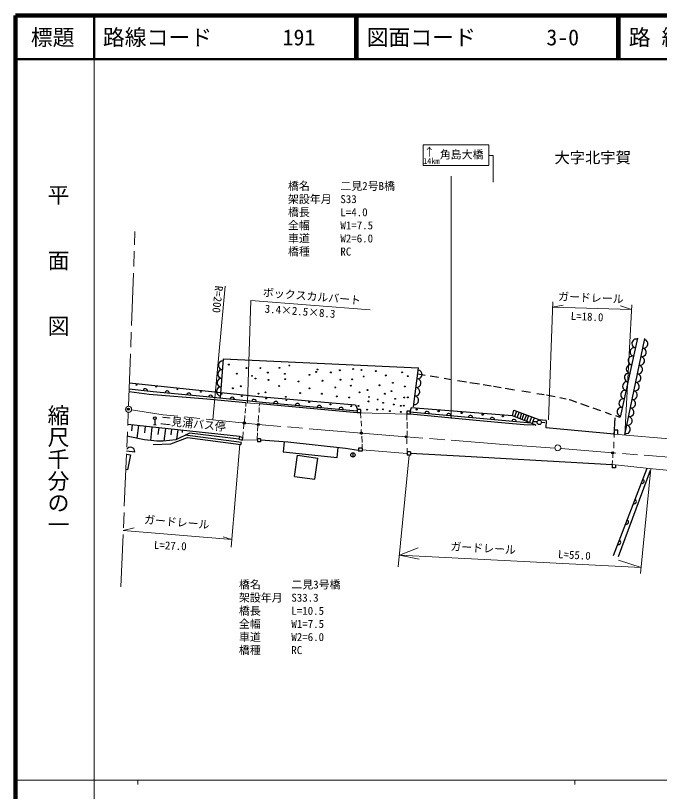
# Model space of a CAD drawing. Units: millimetres, scale not verified. Extents: x 40000 to 680000, y 20000 to 380000.
# Drawn here: x 40000 to 187412, y 202409 to 380000 of the extents above; entities that cross this region are included whole.
import ezdxf
from ezdxf.enums import TextEntityAlignment as Align

# ---------------------------------------------------------------- set-up
doc = ezdxf.new("R2010")
doc.units = ezdxf.units.MM
doc.header["$LTSCALE"] = 1000
doc.header["$PDMODE"] = 32
doc.header["$PDSIZE"] = 500
doc.linetypes.add('CHAIN', pattern=[18.5, 12, -1.5, 3.5, -1.5])
for name, color, linetype, lineweight in [('M-BGD', 7, 'Continuous', 25), ('M-BMK', 2, 'CHAIN', 13), ('M-BMK-HTXT', 7, 'CHAIN', 13), ('M-BMK-SRVR', 3, 'Continuous', 13), ('M-STR-HTXT', 7, 'Continuous', 13), ('M-STR-STR1', 1, 'Continuous', 13), ('M-STR-STRC', 7, 'Continuous', 13), ('M-TTL', 2, 'Continuous', 140), ('M-TTL-BAND', 7, 'Continuous', 13), ('M-TTL-LINE', 7, 'Continuous', 50), ('M-TTL-TXT', 7, 'Continuous', 50)]:
    doc.layers.add(name, color=color, linetype=linetype, lineweight=lineweight)
doc.layers.add('M-OTRS', color=6, linetype='Continuous')
doc.styles.add('@ＭＳ ゴシック', font='')
doc.styles.add('ＭＳ ゴシック', font='')
doc.styles.get('@ＭＳ ゴシック').set_extended_font_data('@MS Gothic')
doc.styles.get('ＭＳ ゴシック').set_extended_font_data('MS Gothic')

msp = doc.modelspace()

# ---------------------------------------------------------------- linework, layer by layer
at = {"layer": 'M-BGD'}
for p, q in [((182360, 306193), (178431, 288075)), ((179489, 284055), (184024, 306101)), ((87538, 301409), (86868, 292489)), ((87538, 301409), (132280, 299399)), ((131078, 290409), (132280, 299399)), ((132090, 297978), (133770, 297703)), ((134902, 297518), (136808, 297206)), ((138150, 296987), (139701, 296733)), ((66070, 295919), (95730, 292822)), ((141205, 296487), (143233, 296155)), ((144017, 296027), (146205, 295669)), ((147051, 295531), (148861, 295235)), ((149382, 295150), (151194, 294853)), ((70568, 293275), (65995, 293889)), ((71488, 293903), (66015, 294450)), ((83763, 292192), (70568, 293275)), ((82942, 292780), (71488, 293903)), ((152074, 294709), (154216, 294359)), ((155868, 294089), (157863, 293762)), ((159338, 293521), (161025, 293245)), ((161526, 293163), (162681, 292974)), ((97336, 291388), (82942, 292780)), ((92735, 291379), (83763, 292192)), ((95730, 292822), (117824, 290887)), ((118229, 289488), (97336, 291388)), ((162681, 292974), (163495, 292801)), ((164633, 292559), (166029, 292262)), ((166751, 292108), (167026, 292050)), ((167026, 292050), (168448, 291543)), ((118232, 289070), (95878, 291094)), ((117824, 290887), (118300, 289807)), ((118973, 289813), (118226, 289806)), ((118226, 289806), (118233, 289072)), ((118973, 289813), (118980, 289079)), ((130296, 289479), (129549, 289472)), ((130296, 289479), (130303, 288746)), ((130549, 290211), (130298, 289245)), ((153765, 288354), (130549, 290211)), ((153765, 288354), (154075, 289708)), ((154075, 289708), (159801, 287541)), ((154663, 289485), (154217, 288177)), ((169314, 291234), (171252, 290543)), ((172169, 290216), (173920, 289592)), ((118980, 289079), (118233, 289072)), ((129549, 289472), (129556, 288739)), ((130303, 288746), (129556, 288739)), ((158021, 286690), (130298, 289245)), ((145412, 287316), (130309, 288742)), ((158021, 286690), (153765, 288354)), ((155278, 289253), (154792, 287952)), ((155850, 289036), (155445, 287697)), ((156337, 288852), (155874, 287529)), ((156941, 288623), (156460, 287300)), ((157425, 288440), (157002, 287088)), ((158124, 288176), (157636, 286840)), ((158731, 287946), (158251, 286594)), ((174948, 289226), (176363, 288722)), ((177029, 283982), (177297, 287915)), ((177356, 288444), (178373, 288098)), ((91290, 283624), (65699, 286416)), ((66728, 286304), (66567, 284947)), ((68153, 286148), (67808, 283239)), ((69693, 285980), (69516, 284486)), ((71559, 286361), (72159, 286351)), ((71878, 287556), (71859, 286356)), ((153731, 286533), (145412, 287316)), ((156469, 286300), (153731, 286533)), ((159110, 286230), (156469, 286300)), ((158950, 286303), (158021, 286690)), ((159390, 286982), (158628, 286982)), ((158950, 286303), (159110, 286230)), ((159801, 287541), (161465, 287425)), ((160383, 286907), (161170, 286878)), ((161465, 287348), (161426, 285645)), ((71233, 285812), (70867, 282731)), ((72772, 285644), (72589, 284096)), ((74312, 285476), (73970, 282589)), ((75719, 285323), (75565, 284026)), ((79795, 284421), (76676, 282919)), ((77126, 285169), (76871, 283013)), ((78172, 285055), (78113, 284556)), ((91119, 283034), (79795, 284421)), ((177039, 284201), (161426, 285645)), ((177892, 285094), (177079, 285075)), ((177892, 284127), (177892, 285094)), ((66137, 283589), (65584, 283738)), ((69558, 282873), (66137, 283589)), ((72331, 282572), (69558, 282873)), ((73833, 282572), (72331, 282572)), ((76676, 282919), (73833, 282572)), ((75578, 281947), (79345, 283449)), ((91709, 282247), (78833, 283958)), ((79345, 283449), (91570, 281808)), ((91290, 283624), (91119, 283034)), ((91119, 283034), (91913, 282825)), ((92052, 283370), (91290, 283624)), ((91913, 282825), (92052, 283370)), ((96097, 283139), (95350, 283132)), ((95350, 283132), (95357, 282399)), ((96104, 282406), (95357, 282399)), ((96097, 283139), (96104, 282406)), ((96100, 282857), (102300, 282399)), ((101484, 282459), (101274, 280170)), ((102300, 282399), (115545, 280974)), ((71510, 281808), (75578, 281947)), ((91570, 281808), (91709, 282247)), ((113596, 278857), (113829, 281158)), ((115545, 280974), (118532, 280561)), ((119345, 281000), (118528, 280993)), ((118528, 280993), (118535, 280260)), ((119345, 281000), (119352, 280267)), ((65408, 279602), (66298, 279465)), ((67314, 280089), (65438, 280303)), ((66298, 279465), (65604, 276057)), ((101274, 280170), (113596, 278857)), ((103890, 274488), (104537, 279342)), ((104537, 279342), (109184, 278722)), ((117233, 279937), (117233, 278937)), ((119352, 280267), (118535, 280260)), ((130398, 280127), (129650, 280120)), ((129650, 280120), (129657, 279387)), ((130405, 279394), (129657, 279387)), ((130398, 280127), (130405, 279394)), ((130412, 279861), (142941, 279155)), ((142941, 279155), (176582, 277244)), ((108537, 273868), (109184, 278722)), ((176585, 277240), (176592, 276506)), ((177334, 277165), (177340, 276513)), ((65604, 276057), (65258, 276104)), ((177340, 276513), (176592, 276506)), ((176904, 256392), (184563, 276414)), ((176904, 256392), (184563, 276414)), ((178065, 256199), (185366, 275911)), ((103890, 274488), (108537, 273868))]:
    msp.add_line(p, q, dxfattribs=at)
for centre, radius in [((88847, 300108), 100), ((92871, 299314), 100), ((96044, 299314), 100), ((97766, 298270), 100), ((100397, 299353), 100), ((102680, 299914), 100), ((108813, 298424), 100), ((109103, 298985), 100), ((112199, 298328), 100), ((114230, 298811), 100), ((117268, 299102), 100), ((119222, 298869), 100), ((122453, 298628), 100), ((128499, 298337), 100), ((90666, 298037), 100), ((94129, 297534), 100), ((94941, 296935), 100), ((97921, 296606), 100), ((101655, 297999), 100), ((101751, 296780), 100), ((107265, 297767), 100), ((114404, 296644), 100), ((117055, 296741), 100), ((119696, 297380), 100), ((124745, 297631), 100), ((129785, 297467), 100), ((67679, 295481), 100), ((72182, 295063), 100), ((91556, 295155), 100), ((100378, 295213), 100), ((104808, 296238), 100), ((110245, 296412), 100), ((113205, 294884), 100), ((116745, 295290), 100), ((123314, 295368), 100), ((126371, 295948), 100), ((129089, 295087), 100), ((77044, 294465), 100), ((82424, 293887), 100), ((87186, 293449), 100), ((89737, 294690), 100), ((95618, 293452), 100), ((97224, 293762), 100), ((105157, 293588), 100), ((107285, 294671), 100), ((110148, 293433), 100), ((118719, 293762), 100), ((120547, 294284), 100), ((124571, 293443), 100), ((126051, 294023), 100), ((91809, 292891), 100), ((97348, 292353), 100), ((101887, 292717), 100), ((101991, 291974), 100), ((107191, 291496), 100), ((113534, 292833), 100), ((116397, 292582), 100), ((120818, 291682), 100), ((120915, 292688), 100), ((122898, 292127), 100), ((124165, 291363), 100), ((126912, 292262), 100), ((128982, 292591), 100), ((129795, 292601), 100), ((112093, 290998), 100), ((116855, 290580), 100), ((118506, 290647), 100), ((120499, 289796), 100), ((122762, 289815), 100), ((124059, 289873), 100), ((125703, 289467), 100), ((126574, 290976), 100), ((128179, 290666), 100), ((128915, 290705), 100), ((131825, 289824), 150), ((136856, 289476), 150), ((71883, 287856), 300), ((128179, 289273), 100), ((142157, 289050), 150), ((146955, 288663), 150), ((151559, 288276), 150), ((159883, 286895), 500), ((117233, 279437), 500)]:
    msp.add_circle(centre, radius, dxfattribs=at)
for centre, radius, start, end in [((182091, 304952), 1000, 77.76557, 257.76557), ((183771, 304873), 1000, 258.37772, 78.37772), ((181667, 302998), 1000, 77.76557, 257.76557), ((183368, 302914), 1000, 258.37772, 78.37772), ((181243, 301043), 1000, 77.76557, 257.76557), ((182965, 300955), 1000, 258.37772, 78.37772), ((87428, 299941), 1000, 85.70347, 265.70347), ((87278, 297946), 1000, 85.70347, 265.70347), ((132076, 297877), 1000, 262.38606, 82.38606), ((180819, 299089), 1000, 77.76557, 257.76557), ((182562, 298996), 1000, 258.37772, 78.37772), ((87128, 295952), 1000, 85.70347, 265.70347), ((131811, 295895), 1000, 262.38606, 82.38606), ((180395, 297134), 1000, 77.76557, 257.76557), ((182159, 297037), 1000, 258.37772, 78.37772), ((86978, 293957), 1000, 85.70347, 265.70347), ((131546, 293913), 1000, 262.38606, 82.38606), ((179971, 295179), 1000, 77.76557, 257.76557), ((181756, 295078), 1000, 258.37772, 78.37772), ((69721, 294079), 500, 354.28941, 174.28941), ((74697, 293588), 500, 354.40442, 174.40442), ((79673, 293101), 500, 354.40442, 174.40442), ((84650, 292615), 500, 354.47246, 174.47246), ((179548, 293225), 1000, 77.76557, 257.76557), ((181354, 293119), 1000, 258.37772, 78.37772), ((89627, 292134), 500, 354.47246, 174.47246), ((94603, 291652), 500, 354.47246, 174.47246), ((99581, 291183), 500, 354.80557, 174.80557), ((131281, 291930), 1000, 262.38606, 82.38606), ((179124, 291270), 1000, 77.76557, 257.76557), ((180951, 291160), 1000, 258.37772, 78.37772), ((104561, 290731), 500, 354.80557, 174.80557), ((109540, 290278), 500, 354.80557, 174.80557), ((114520, 289825), 500, 354.80557, 174.80557), ((178700, 289316), 1000, 77.76557, 257.76557), ((180548, 289201), 1000, 258.37772, 78.37772), ((134202, 288885), 500, 354.73343, 174.73343), ((139181, 288426), 500, 354.73343, 174.73343), ((144160, 287968), 500, 354.73343, 174.73343), ((149139, 287509), 500, 354.73343, 174.73343), ((180145, 287242), 1000, 258.37772, 78.37772), ((154118, 287050), 500, 354.73343, 174.73343), ((179742, 285283), 1000, 258.37772, 78.37772), ((66298, 280205), 1000, 353.51693, 147.24497), ((183413, 273408), 500, 249.06693, 69.06693), ((181627, 268738), 500, 249.06693, 69.06693), ((179840, 264068), 500, 249.06693, 69.06693), ((178054, 259398), 500, 249.06693, 69.06693)]:
    msp.add_arc(centre, radius, start, end, dxfattribs=at)
at = {"layer": 'M-BMK'}
for p, q in [((65872, 290570), (67351, 330543)), ((73811, 288633), (66569, 289777)), ((64112, 249238), (65817, 289202)), ((95584, 286403), (73811, 288633)), ((119184, 284418), (95584, 286403)), ((129426, 283572), (119184, 284418)), ((151709, 281855), (129426, 283572)), ((163445, 281010), (151709, 281855)), ((176718, 279918), (164797, 280928)), ((195858, 278384), (176718, 279918))]:
    msp.add_line(p, q, dxfattribs=at)
at = {"layer": 'M-BMK-SRVR'}
for centre in [(65891, 289884), (164129, 281068)]:
    msp.add_circle(centre, 686, dxfattribs=at)
at = {"layer": 'M-OTRS'}
for p in [(65838, 289905), (92373, 286752), (95584, 286403), (119184, 284418), (129426, 283572), (176718, 279918)]:
    msp.add_point(p, dxfattribs=at)
at = {"layer": 'M-STR-HTXT'}
for p, q in [((87956, 318092), (85183, 287468)), ((93087, 291447), (93851, 314749)), ((93851, 314749), (121155, 312620)), ((162991, 314471), (161972, 287444)), ((162944, 313237), (165397, 313731)), ((162944, 313237), (181008, 312724)), ((181008, 312724), (178494, 313545)), ((181063, 313765), (179489, 284055)), ((91338, 281839), (89368, 258335)), ((127628, 253823), (130124, 279386)), ((183093, 252273), (185405, 276318)), ((64663, 262145), (67132, 262770)), ((64663, 262145), (89512, 260063)), ((89512, 260063), (87555, 260699)), ((127889, 256475), (132180, 258146)), ((127889, 256475), (183224, 253635)), ((127889, 256475), (132430, 255593)), ((183224, 253635), (178011, 255332))]:
    msp.add_line(p, q, dxfattribs=at)
at = {"layer": 'M-STR-STR1'}
for p, q in [((92735, 291372), (92716, 290511)), ((95878, 291094), (92735, 291379)), ((92660, 290081), (92602, 288978)), ((95793, 289119), (95793, 290318)), ((95812, 290608), (95877, 291085)), ((92521, 288491), (92442, 287119)), ((95560, 286932), (95599, 288422)), ((119027, 287879), (118980, 289079)), ((129557, 288734), (118981, 289080)), ((129556, 288739), (129611, 287387)), ((92261, 286415), (92183, 285370)), ((95403, 284863), (95444, 286178)), ((119111, 287211), (119166, 286031)), ((129650, 286961), (129689, 285472)), ((92143, 284714), (92052, 283370)), ((95350, 283132), (95358, 284456)), ((119156, 285285), (119212, 284094)), ((129660, 284978), (129660, 283914)), ((177079, 285075), (177011, 283421)), ((207269, 281646), (177039, 284201)), ((91944, 282926), (95350, 282849)), ((119251, 283705), (119318, 282266)), ((129582, 283218), (129582, 281941)), ((176992, 282424), (176934, 280973)), ((119365, 281912), (119345, 281000)), ((119349, 280628), (129654, 279754)), ((129640, 281012), (129650, 280120)), ((176760, 280112), (176760, 278787)), ((176644, 278139), (176585, 277240)), ((176587, 277244), (185795, 276273)), ((185795, 276273), (200827, 274860))]:
    msp.add_line(p, q, dxfattribs=at)
at = {"layer": 'M-STR-STRC'}
for p, q in [((133321, 350405), (148321, 350405)), ((133321, 350405), (133321, 345655)), ((148321, 350405), (148321, 345655)), ((148321, 348000), (149321, 348000)), ((149321, 348000), (149321, 341856)), ((148321, 345655), (133321, 345655)), ((139701, 287800), (139701, 343203))]:
    msp.add_line(p, q, dxfattribs=at)
at = {"layer": 'M-TTL'}
for p, q in [((40000, 380000), (40000, 20000)), ((680000, 380000), (40000, 380000))]:
    msp.add_line(p, q, dxfattribs=at)
at = {"layer": 'M-TTL-BAND'}
for p, q in [((58000, 370000), (58000, 20000)), ((40000, 205000), (579000, 205000)), ((68000, 205000), (68000, 204000)), ((168000, 205000), (168000, 204000))]:
    msp.add_line(p, q, dxfattribs=at)
at = {"layer": 'M-TTL-LINE'}
for p, q in [((58000, 380000), (58000, 370000)), ((117750, 380000), (117750, 370000)), ((118250, 380000), (118250, 370000)), ((177750, 380000), (177750, 370000)), ((178250, 380000), (178250, 370000)), ((40000, 370000), (680000, 370000))]:
    msp.add_line(p, q, dxfattribs=at)

# ---------------------------------------------------------------- texts
at = {"layer": 'M-BGD', "style": 'ＭＳ ゴシック'}
msp.add_text('二見浦バス停', height=1833, rotation=354.224, dxfattribs=at).set_placement((73042, 285874), align=Align.BOTTOM_LEFT)
at = {"layer": 'M-BMK-HTXT', "style": 'ＭＳ ゴシック'}
msp.add_text('大字北宇賀', height=2566, dxfattribs=at).set_placement((163373, 345448), align=Align.BOTTOM_LEFT)
at = {"layer": 'M-STR-HTXT', "style": 'ＭＳ ゴシック'}
for s, p in [('橋名', (102368, 339515)), ('二見2号B橋', (114368, 339515)), ('架設年月', (102368, 336515)), ('S33', (114368, 336515)), ('橋長', (102368, 333515)), ('L=4.0', (114368, 333515)), ('全幅', (102368, 330515)), ('W1=7.5', (114368, 330515)), ('車道', (102368, 327515)), ('W2=6.0', (114368, 327515)), ('橋種', (102368, 324515)), ('RC', (114368, 324515)), ('橋名', (91143, 248292)), ('二見3号橋', (103143, 248292)), ('架設年月', (91143, 245292)), ('S33.3', (103143, 245292)), ('橋長', (91143, 242292)), ('L=10.5', (103143, 242292)), ('全幅', (91143, 239292)), ('W1=7.5', (103143, 239292)), ('車道', (91143, 236292)), ('W2=6.0', (103143, 236292)), ('橋種', (91143, 233292)), ('RC', (103143, 233292))]:
    msp.add_text(s, height=1833, dxfattribs=at).set_placement(p, align=Align.BOTTOM_LEFT)
for s, rotation, p in [('R=200', 264.165, (84818, 315193)), ('ボックスカルバート', 355.167, (107726, 314259)), ('ガードレール', 357.545, (171644, 313942)), ('3.4×2.5×8.3', 355.672, (105030, 310847)), ('L=18.0', 357.3, (170771, 309637)), ('ガードレール', 355.167, (76795, 262587)), ('L=27.0', 357.3, (75371, 257223)), ('ガードレール', 356.82, (146967, 256622)), ('L=55.0', 356.82, (167858, 255074))]:
    msp.add_text(s, height=1833, rotation=rotation, dxfattribs=at).set_placement(p, align=Align.BOTTOM_CENTER)
at = {"layer": 'M-STR-STRC', "style": 'ＭＳ ゴシック'}
for s, p in [('↑', (134706, 348808)), ('角島大橋', (142128, 348172))]:
    msp.add_text(s, height=1833, dxfattribs=at).set_placement(p, align=Align.MIDDLE_CENTER)
msp.add_text('14km', height=1320, dxfattribs=at).set_placement((135189, 345655), align=Align.BOTTOM_CENTER)
at = {"layer": 'M-TTL-BAND', "style": '@ＭＳ ゴシック'}
for s, p in [('平\u3000\u3000面\u3000\u3000図', (49777, 306475)), ('縮尺千分の一', (49777, 261030))]:
    msp.add_text(s, height=3666, rotation=270, dxfattribs=at).set_placement(p, align=Align.MIDDLE_RIGHT)
at = {"layer": 'M-TTL-TXT', "style": 'ＭＳ ゴシック'}
msp.add_text('標題', height=3666, dxfattribs=at).set_placement((48500, 375000), align=Align.MIDDLE_CENTER)
for s, p in [('路線コード', (60000, 375000)), ('191', (101142, 375000)), ('図面コード', (120380, 375000)), ('3-0', (161521, 375000)), ('路 線 名', (180380, 375000))]:
    msp.add_text(s, height=3666, dxfattribs=at).set_placement(p, align=Align.MIDDLE_LEFT)

doc.saveas('drawing.dxf')
